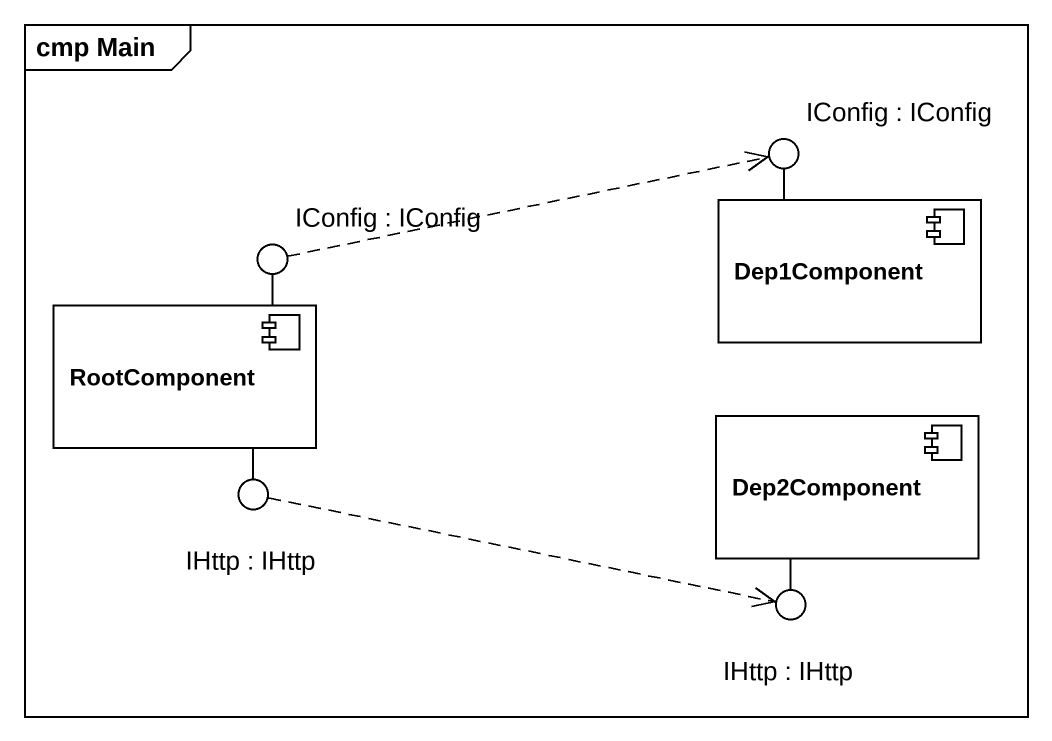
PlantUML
@startuml
mainframe cmp Main
() "IConfig : IConfig" as IConfig
component RootComponent
() "IConfig : IConfig" as IConfig_2
component Dep1Component
() "IHttp : IHttp" as IHttp
component Dep2Component
() "IHttp : IHttp" as IHttp_2
Dep1Component -up- IConfig
RootComponent -up- IConfig_2
RootComponent -- IHttp
Dep2Component -- IHttp_2
IConfig_2 .right.> IConfig
IHttp .right.> IHttp_2
@enduml
